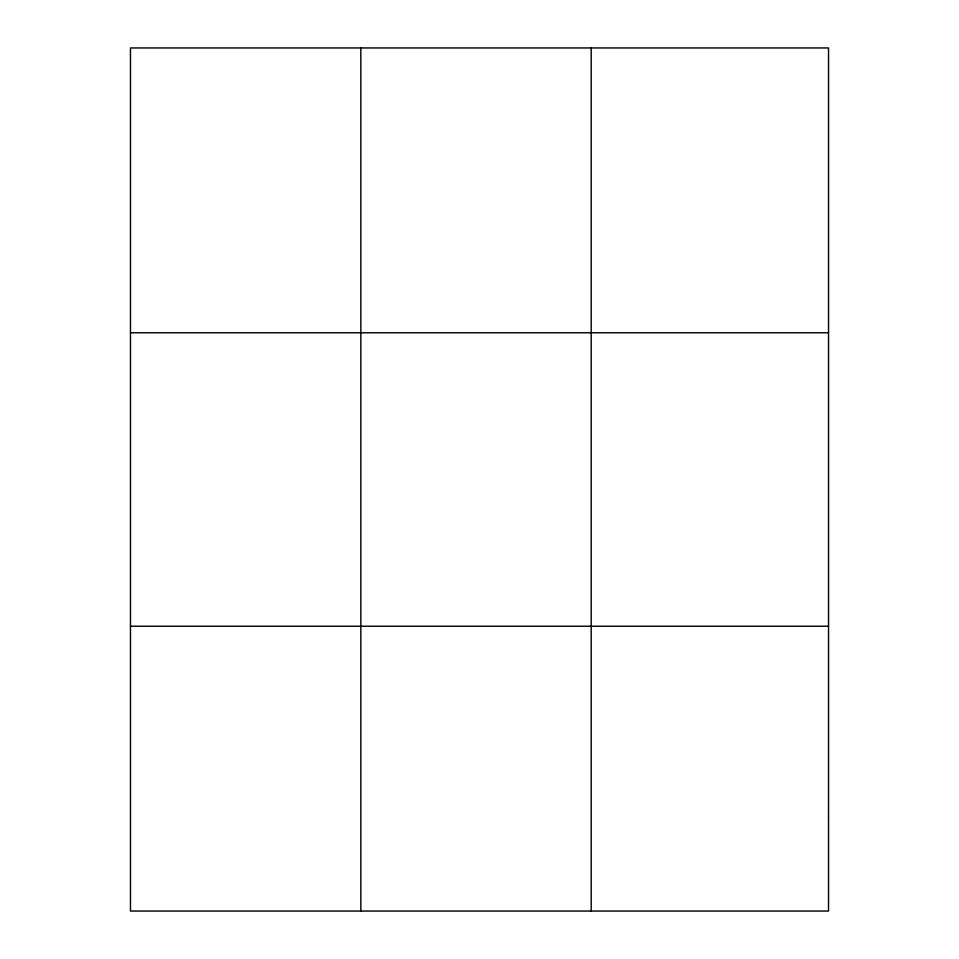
<?xml version="1.0" encoding="UTF-8"?>
<svg xmlns="http://www.w3.org/2000/svg" width="959" height="959" viewBox="0 0 959 959"><rect width="100%" height="100%" fill="white"/><g stroke="black" fill="none" stroke-linecap="round" stroke-linejoin="round"><path stroke-width="1.44" d="M360.836 911.05L360.836 47.95M591.188 911.05L591.188 47.95M130.472 332.773L828.528 332.773M130.472 626.227L828.528 626.227M828.528 816.109L828.528 911.05L130.472 911.05L130.472 47.95L828.528 47.95L828.528 816.109"/></g></svg>
